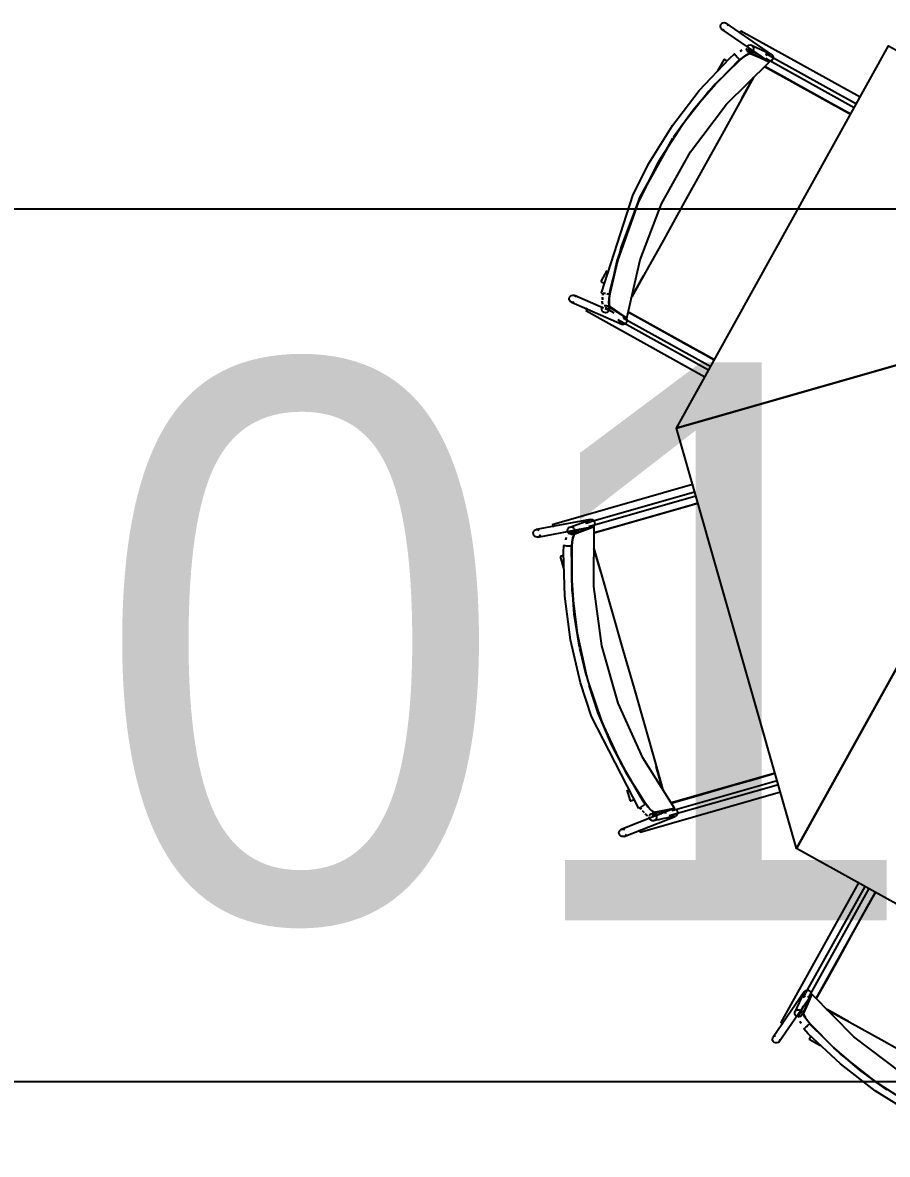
# Model space of a CAD drawing. Header units: metres. Extents: x 2.3 to 42.8, y 0.9 to 31.9.
# Drawn here: x 36.721 to 37.217, y 25.108 to 25.757 of the extents above; entities that cross this region are included whole.
import ezdxf

# ---------------------------------------------------------------- set-up
doc = ezdxf.new("R2010")
doc.units = ezdxf.units.M
for name, color, linetype in [('ARREDI', 9, 'Continuous'), ('PARETI_STRUTTURE', 7, 'Continuous'), ('PORTE_SCALE', 2, 'Continuous'), ('WAYFINDING_RIQUADRI', 7, 'Continuous'), ('WAYFINDING_TESTI', 7, 'Continuous')]:
    doc.layers.add(name, color=color, linetype=linetype)

msp = doc.modelspace()

# ---------------------------------------------------------------- linework, layer by layer
at = {"layer": 'ARREDI'}
for points in [[(37.12108, 25.75442), (37.1211, 25.75517), (37.12138, 25.75586), (37.12188, 25.75643), (37.12253, 25.75681), (37.12326, 25.75692), (37.124, 25.75678), (37.12443, 25.75654), (37.12444, 25.75654), (37.12464, 25.75639), (37.1251, 25.75581), (37.12533, 25.7551)], [(37.12316, 25.7526), (37.12242, 25.75274), (37.12199, 25.75297), (37.12198, 25.75297), (37.12178, 25.75313), (37.12132, 25.75371), (37.12109, 25.75442)], [(37.13244, 25.7513), (37.13212, 25.75072)], [(37.13285, 25.75204), (37.13286, 25.75206), (37.13283, 25.752), (37.13268, 25.75175), (37.13243, 25.75131)], [(37.13572, 25.74208), (37.14114, 25.73968), (37.14244, 25.73908)], [(37.14015, 25.74237), (37.14013, 25.74162), (37.13986, 25.74091), (37.13938, 25.74034), (37.13873, 25.73998), (37.13801, 25.73986), (37.1373, 25.74), (37.13716, 25.74005), (37.13667, 25.74037), (37.13622, 25.74095), (37.13598, 25.74166)], [(37.13626, 25.74312), (37.13675, 25.74369), (37.13739, 25.74407), (37.13811, 25.74418), (37.13818, 25.74418), (37.13883, 25.74404), (37.13897, 25.74398), (37.13946, 25.74367), (37.13991, 25.74308), (37.14015, 25.74237)], [(37.05768, 25.60136), (37.05733, 25.59894), (37.05722, 25.59665), (37.05736, 25.59496), (37.05772, 25.59415), (37.06262, 25.59085), (37.06752, 25.58755), (37.07506, 25.62094), (37.08729, 25.65296), (37.10393, 25.68293), (37.12465, 25.71023), (37.149, 25.73428), (37.14361, 25.73671), (37.1382, 25.73912)], [(37.13196, 25.73525), (37.11815, 25.72157), (37.1055, 25.7068), (37.09422, 25.69128)], [(37.09424, 25.6913), (37.10555, 25.70686), (37.11823, 25.72165), (37.13206, 25.73534)], [(37.12507, 25.73486), (37.12441, 25.73523), (37.12384, 25.73555), (37.12341, 25.73578), (37.12319, 25.73591)], [(37.12926, 25.73878), (37.1291, 25.73895), (37.12909, 25.73898), (37.12912, 25.73894), (37.1293, 25.73873), (37.12963, 25.73835), (37.13008, 25.73785), (37.13058, 25.7373), (37.13106, 25.73676)], [(37.13107, 25.73675), (37.1315, 25.73628), (37.1318, 25.73593), (37.13196, 25.73577)], [(37.13207, 25.73535), (37.13402, 25.73699), (37.13589, 25.73828), (37.13736, 25.73903), (37.13822, 25.73914)], [(37.1382, 25.73912), (37.13733, 25.739), (37.13583, 25.73823), (37.13394, 25.73691), (37.13207, 25.73534)], [(37.13233, 25.74049), (37.13335, 25.74119)], [(37.13341, 25.74124), (37.13234, 25.74049)], [(37.14706, 25.7366), (37.14899, 25.73428)], [(37.149, 25.73428), (37.14706, 25.7366)], [(37.14733, 25.73805), (37.14783, 25.73862), (37.14849, 25.73898), (37.14922, 25.7391), (37.14996, 25.73895), (37.15039, 25.73873), (37.1504, 25.73871), (37.1506, 25.73856), (37.15106, 25.73799), (37.15129, 25.73728)], [(37.1513, 25.73728), (37.15128, 25.73653), (37.151, 25.73583), (37.1505, 25.73526), (37.14985, 25.7349), (37.14911, 25.73478)], [(37.19579, 25.70441), (37.18438, 25.71074), (37.17101, 25.71817), (37.15765, 25.72559), (37.14648, 25.73179)], [(37.14015, 25.72554), (37.13319, 25.71302), (37.12203, 25.6929), (37.11082, 25.67271), (37.09959, 25.6525), (37.08839, 25.63232), (37.07722, 25.6122), (37.07026, 25.59968)], [(37.13339, 25.71334), (37.14016, 25.72555)], [(37.05767, 25.60136), (37.06199, 25.62035), (37.07516, 25.65701), (37.09389, 25.69078)], [(37.09388, 25.69075), (37.07518, 25.65704), (37.06202, 25.62045), (37.0577, 25.60151)], [(37.07027, 25.59967), (37.07704, 25.61187)], [(37.0525, 25.60859), (37.05273, 25.60847), (37.05315, 25.60823), (37.05373, 25.60791), (37.05437, 25.60755)], [(37.03734, 25.59662), (37.03662, 25.59645), (37.03587, 25.59654), (37.03565, 25.59662), (37.03564, 25.59662), (37.03522, 25.59687), (37.0347, 25.59741), (37.03441, 25.59811), (37.03437, 25.59886), (37.03459, 25.59958), (37.03505, 25.60018), (37.03568, 25.60059)], [(37.03567, 25.60059), (37.0364, 25.60077), (37.03715, 25.60067), (37.03737, 25.60059), (37.03738, 25.60059), (37.0378, 25.60034), (37.03831, 25.5998)], [(37.05333, 25.60191), (37.05306, 25.60195), (37.05301, 25.60197), (37.05304, 25.60197)], [(37.05348, 25.59936), (37.05343, 25.59809)], [(37.05344, 25.59832), (37.0535, 25.59947)], [(37.05368, 25.60075), (37.05383, 25.60182)], [(37.05383, 25.60182), (37.05368, 25.60075)], [(37.05522, 25.60158), (37.05449, 25.60171), (37.05383, 25.60182)], [(37.05726, 25.60123), (37.05704, 25.60127), (37.05658, 25.60135), (37.05595, 25.60146)], [(37.05771, 25.59413), (37.05735, 25.59492), (37.05721, 25.59656), (37.05731, 25.59882), (37.05767, 25.60135)], [(37.04432, 25.5926), (37.04407, 25.59216), (37.04393, 25.59189)], [(37.04465, 25.59319), (37.04433, 25.5926)], [(37.05598, 25.59078), (37.05525, 25.5906), (37.05452, 25.59068), (37.05399, 25.59093), (37.05385, 25.59102), (37.05339, 25.5915), (37.05336, 25.59154), (37.05309, 25.59222), (37.05306, 25.59297), (37.05328, 25.59368), (37.05374, 25.59428)], [(37.05337, 25.59711), (37.05351, 25.59547)], [(37.05352, 25.59549), (37.05339, 25.59717)], [(37.05437, 25.59469), (37.05509, 25.59487), (37.05583, 25.59479), (37.05636, 25.59454), (37.0565, 25.59445), (37.05698, 25.59393), (37.05726, 25.59325), (37.05729, 25.5925), (37.05706, 25.59179), (37.05661, 25.59119), (37.05598, 25.59077)], [(37.06016, 25.59046), (37.05878, 25.59138), (37.05523, 25.59379)], [(37.0439, 25.59185), (37.04391, 25.59186)], [(37.0662, 25.58401), (37.06547, 25.58383), (37.06472, 25.58393), (37.0645, 25.58401), (37.06449, 25.58401), (37.06407, 25.58426), (37.06356, 25.5848), (37.06326, 25.5855), (37.06322, 25.58625)], [(37.06753, 25.58755), (37.06526, 25.58786)], [(37.06665, 25.58773), (37.06717, 25.58719), (37.06745, 25.58649), (37.06749, 25.58574), (37.06726, 25.58502), (37.06682, 25.58442), (37.0662, 25.58401)], [(37.06831, 25.591), (37.07742, 25.58594), (37.08872, 25.57966), (37.10001, 25.5734), (37.11133, 25.56711), (37.11761, 25.56362)], [(37.10819, 25.48144), (37.105, 25.48052), (37.09033, 25.47633), (37.07562, 25.47212), (37.06093, 25.46792), (37.04865, 25.46441)], [(37.02469, 25.46909), (37.02469, 25.46911)], [(37.0247, 25.46906), (37.02478, 25.46878), (37.02492, 25.46828)], [(37.04483, 25.46944), (37.04477, 25.47019), (37.04498, 25.47091), (37.04542, 25.47152), (37.04604, 25.47194), (37.04651, 25.47208), (37.04652, 25.47208), (37.04676, 25.47211), (37.04751, 25.47202), (37.04817, 25.47169)], [(37.04817, 25.4717), (37.04869, 25.47116), (37.04899, 25.47046), (37.04905, 25.46971), (37.04884, 25.46899), (37.04839, 25.46839)], [(37.01469, 25.46246), (37.01418, 25.463), (37.01387, 25.46369), (37.01383, 25.46444), (37.01402, 25.46516), (37.01447, 25.46576), (37.01508, 25.46618), (37.01555, 25.46633), (37.01556, 25.46633), (37.01581, 25.46636), (37.01655, 25.46628), (37.01722, 25.46594)], [(37.01788, 25.46324), (37.01745, 25.46264), (37.01682, 25.46223), (37.01635, 25.46207), (37.01633, 25.46207), (37.0161, 25.46205), (37.01535, 25.46213), (37.01468, 25.46246)], [(37.02492, 25.46828), (37.0251, 25.46764)], [(37.03372, 25.46451), (37.03341, 25.46521), (37.03334, 25.46594), (37.03354, 25.46667), (37.03397, 25.46726), (37.03401, 25.4673), (37.03457, 25.46767), (37.03472, 25.46772), (37.03529, 25.46785), (37.03602, 25.46775), (37.03669, 25.46742)], [(37.03376, 25.46408), (37.03929, 25.46621), (37.04063, 25.46672)], [(37.03669, 25.46742), (37.0372, 25.46688), (37.03752, 25.46618), (37.03758, 25.46545), (37.03738, 25.46472), (37.03696, 25.46413), (37.03695, 25.46413), (37.03635, 25.46372), (37.03621, 25.46367), (37.03565, 25.46354), (37.03491, 25.46364)], [(37.03594, 25.45674), (37.03616, 25.45929), (37.03656, 25.46151), (37.03708, 25.46308), (37.03762, 25.46376)], [(37.03761, 25.46375), (37.03707, 25.46304), (37.03656, 25.46143), (37.03615, 25.45916), (37.03595, 25.45673)], [(37.07809, 25.30939), (37.07954, 25.30744), (37.08109, 25.30573), (37.08238, 25.30464), (37.08321, 25.30432), (37.08902, 25.30544), (37.09481, 25.30659), (37.07653, 25.33554), (37.06253, 25.36682), (37.05311, 25.39977), (37.04845, 25.43372), (37.04867, 25.46795), (37.04314, 25.46586), (37.03761, 25.46375)], [(37.04566, 25.46823), (37.04866, 25.46795)], [(37.04867, 25.46795), (37.04567, 25.46823)], [(37.03152, 25.45718), (37.03129, 25.45719), (37.03127, 25.45719), (37.03131, 25.45719), (37.03159, 25.45718), (37.03209, 25.45714), (37.03276, 25.45711), (37.03351, 25.45707), (37.03425, 25.45703)], [(37.03272, 25.46185), (37.03248, 25.46056)], [(37.03249, 25.46055), (37.03271, 25.46179)], [(37.03424, 25.45702), (37.03488, 25.45698), (37.03534, 25.45697), (37.03557, 25.45695)], [(37.04034, 25.39884), (37.03732, 25.41783), (37.03584, 25.43726), (37.03594, 25.45673)], [(37.03593, 25.45659), (37.03585, 25.43716), (37.03734, 25.41776), (37.04035, 25.39881)], [(37.02923, 25.45084), (37.02926, 25.45086)], [(37.03133, 25.45144), (37.03062, 25.45124), (37.02998, 25.45106), (37.02953, 25.45093), (37.02926, 25.45085)], [(37.05244, 25.44211), (37.04859, 25.45555)], [(37.04859, 25.45552), (37.05253, 25.44174), (37.05885, 25.41962), (37.0652, 25.39742), (37.07156, 25.3752), (37.07791, 25.35299), (37.08423, 25.33088), (37.08814, 25.31722)], [(37.04432, 25.38235), (37.04046, 25.39824)], [(37.04047, 25.3982), (37.04432, 25.38236)], [(37.07808, 25.30939), (37.0677, 25.32586), (37.05869, 25.34314), (37.05109, 25.36111), (37.04586, 25.37697)], [(37.04586, 25.37695), (37.05108, 25.36113), (37.05865, 25.3432), (37.06765, 25.32595), (37.078, 25.30951)], [(37.08814, 25.31721), (37.08435, 25.33052)], [(37.09293, 25.30958), (37.10296, 25.31244), (37.11537, 25.316), (37.12779, 25.31955), (37.14023, 25.32311), (37.15247, 25.32661)], [(37.0693, 25.31084), (37.06955, 25.31091), (37.07003, 25.31105), (37.07065, 25.31123), (37.07137, 25.31144)], [(37.07679, 25.30824), (37.07619, 25.30782), (37.07558, 25.30739), (37.07504, 25.307), (37.07462, 25.30671), (37.0744, 25.30654)], [(37.07503, 25.307), (37.07569, 25.30614)], [(37.07569, 25.30613), (37.07504, 25.30699)], [(37.07788, 25.309), (37.07769, 25.30886), (37.07731, 25.3086), (37.07678, 25.30824)], [(37.08322, 25.3043), (37.08241, 25.30459), (37.08113, 25.30566), (37.07962, 25.30734), (37.07808, 25.30938)], [(37.07436, 25.30652), (37.07437, 25.30654)], [(37.07739, 25.30407), (37.07646, 25.3051)], [(37.07653, 25.30501), (37.07739, 25.30407)], [(37.07929, 25.30231), (37.07802, 25.30339)], [(37.07805, 25.30334), (37.07931, 25.30229)], [(37.08436, 25.30071), (37.08397, 25.30007), (37.08339, 25.29961), (37.08285, 25.2994), (37.08269, 25.29937), (37.08203, 25.29939), (37.08197, 25.2994), (37.08129, 25.29968), (37.08075, 25.30019), (37.0804, 25.30086), (37.08031, 25.30161)], [(37.08046, 25.30234), (37.08085, 25.30298), (37.08143, 25.30344), (37.08197, 25.30364), (37.08213, 25.30367), (37.08285, 25.30364), (37.08353, 25.30335), (37.08407, 25.30285), (37.08442, 25.30219), (37.08451, 25.30144), (37.08436, 25.30071)], [(37.08754, 25.30344), (37.08592, 25.30312), (37.0817, 25.3023)], [(37.09004, 25.30393), (37.0891, 25.30375)], [(37.09637, 25.30315), (37.09598, 25.30251), (37.0954, 25.30205), (37.09518, 25.30195), (37.09516, 25.30194), (37.09469, 25.30181), (37.09394, 25.30184), (37.09325, 25.30213), (37.09269, 25.30263)], [(37.09481, 25.30659), (37.09299, 25.30521)], [(37.09407, 25.3061), (37.09482, 25.30607), (37.0955, 25.3058), (37.09607, 25.30528), (37.09641, 25.30463), (37.09653, 25.30388), (37.09637, 25.30314)], [(37.06307, 25.29329), (37.06346, 25.29393), (37.06404, 25.29438), (37.06426, 25.29448), (37.06427, 25.29449), (37.06475, 25.29462), (37.0655, 25.29459), (37.06619, 25.29431)], [(37.07465, 25.2944), (37.07483, 25.29376)], [(37.07483, 25.29375), (37.07497, 25.29325), (37.07505, 25.29298), (37.07507, 25.29292), (37.07507, 25.29293)], [(37.06706, 25.29166), (37.06667, 25.29102), (37.06608, 25.29056), (37.06586, 25.29047), (37.06585, 25.29045), (37.06538, 25.29033), (37.06463, 25.29036), (37.06393, 25.29063), (37.06338, 25.29115), (37.06303, 25.29181), (37.06292, 25.29255), (37.06307, 25.29329)], [(37.20995, 25.25849), (37.20452, 25.24871), (37.19711, 25.23537), (37.18968, 25.222), (37.18227, 25.20864), (37.17606, 25.19747)], [(37.30657, 25.10866), (37.30892, 25.10832), (37.31121, 25.1082), (37.3129, 25.10834), (37.31371, 25.1087), (37.31701, 25.11361), (37.3203, 25.11852), (37.28692, 25.12606), (37.2549, 25.13828), (37.22493, 25.15492), (37.19762, 25.17563), (37.17358, 25.19999), (37.17115, 25.1946), (37.16874, 25.1892)], [(37.16981, 25.19833), (37.16924, 25.19883), (37.16888, 25.19948), (37.16875, 25.20021), (37.16891, 25.20095), (37.16913, 25.20138), (37.16914, 25.20139), (37.1693, 25.20159), (37.16986, 25.20205), (37.17057, 25.20228)], [(37.17058, 25.20229), (37.17133, 25.20227), (37.17202, 25.20199), (37.17259, 25.20149), (37.17295, 25.20084), (37.17308, 25.20011)], [(37.17126, 25.19805), (37.17358, 25.19998)], [(37.17358, 25.19998), (37.17126, 25.19805)], [(37.16473, 25.18725), (37.16416, 25.18774), (37.16379, 25.18838), (37.16368, 25.1891), (37.16368, 25.18917), (37.16382, 25.18982), (37.16387, 25.18996), (37.16419, 25.19045), (37.16477, 25.19091), (37.16548, 25.19114)], [(37.16548, 25.19114), (37.16623, 25.19112), (37.16694, 25.19085), (37.16751, 25.19037), (37.16787, 25.18972), (37.168, 25.189), (37.16786, 25.18829), (37.1678, 25.18815), (37.16748, 25.18766), (37.1669, 25.18721), (37.16619, 25.18697)], [(37.16577, 25.18671), (37.16818, 25.19212), (37.16877, 25.19343)], [(37.19451, 25.18438), (37.18231, 25.19116)], [(37.18231, 25.19114), (37.19484, 25.18418), (37.21495, 25.17302), (37.23515, 25.16181), (37.25535, 25.15059), (37.27553, 25.13938), (37.29566, 25.12821), (37.30817, 25.12125)], [(37.15581, 25.18384), (37.1558, 25.18385), (37.15586, 25.18382), (37.15611, 25.18367), (37.15655, 25.18342)], [(37.15655, 25.18343), (37.15714, 25.18311)], [(37.16661, 25.1844), (37.16736, 25.18333)], [(37.16737, 25.18332), (37.16666, 25.18435)], [(37.17251, 25.18306), (37.17087, 25.18502), (37.16958, 25.18688), (37.16883, 25.18835), (37.16872, 25.18921)], [(37.16873, 25.1892), (37.16886, 25.18832), (37.16962, 25.18682), (37.17094, 25.18493), (37.17251, 25.18306)], [(37.16907, 25.18025), (37.16891, 25.18009), (37.16888, 25.18008), (37.16892, 25.18011), (37.16913, 25.18029), (37.1695, 25.18062), (37.17, 25.18107), (37.17056, 25.18157), (37.1711, 25.18205)], [(37.17111, 25.18206), (37.17158, 25.18249), (37.17192, 25.1828), (37.17209, 25.18295)], [(37.21656, 25.14523), (37.201, 25.15654), (37.18621, 25.16922), (37.17251, 25.18305)], [(37.17261, 25.18295), (37.18629, 25.16914), (37.20105, 25.15649), (37.21658, 25.14521)], [(37.15344, 25.17207), (37.15269, 25.17209), (37.15199, 25.17237), (37.15142, 25.17287), (37.15105, 25.17352), (37.15094, 25.17425), (37.15108, 25.17499), (37.15131, 25.17542), (37.15131, 25.17544), (37.15146, 25.17563), (37.15205, 25.17609), (37.15276, 25.17632)], [(37.15526, 25.17415), (37.15512, 25.17341), (37.15488, 25.17298), (37.15488, 25.17297), (37.15473, 25.17277), (37.15415, 25.17231), (37.15344, 25.17208)], [(37.17299, 25.17606), (37.17263, 25.1754), (37.17231, 25.17483), (37.17207, 25.1744), (37.17195, 25.17418)]]:
    msp.add_lwpolyline(points, dxfattribs=at)
for points in [[(37.09588, 25.52448), (37.21752, 25.74355), (37.43659, 25.62191)], [(37.16478, 25.28357), (37.09588, 25.52449), (37.3368, 25.59338)], [(37.38384, 25.16193), (37.16477, 25.28357), (37.28641, 25.50264)]]:
    msp.add_lwpolyline(points, close=True, dxfattribs=at)
at = {"layer": 'PARETI_STRUTTURE'}
for points in [[(37.15039, 25.73872), (37.12444, 25.75654)], [(37.12199, 25.75297), (37.14795, 25.73515)], [(37.20118, 25.71412), (37.13286, 25.75205)], [(37.13897, 25.74399), (37.14959, 25.73896)], [(37.08022, 25.67649), (37.09358, 25.69796), (37.10901, 25.71799), (37.12634, 25.73637), (37.12909, 25.73897)], [(37.13197, 25.73574), (37.11449, 25.7177), (37.09893, 25.69804), (37.08542, 25.6769), (37.084, 25.67438)], [(37.12316, 25.73592), (37.11945, 25.72924)], [(37.14774, 25.73504), (37.14762, 25.7351), (37.1475, 25.73515), (37.14738, 25.73521), (37.14727, 25.73527), (37.14714, 25.73532), (37.14703, 25.73538), (37.14691, 25.73543), (37.1468, 25.73549), (37.14667, 25.73554), (37.14656, 25.7356), (37.14644, 25.73565), (37.14632, 25.73571), (37.1462, 25.73577), (37.14607, 25.73584), (37.14596, 25.73589), (37.14584, 25.73595), (37.14573, 25.736), (37.1456, 25.73606), (37.14549, 25.73611), (37.14537, 25.73617), (37.14525, 25.73622), (37.14513, 25.73628), (37.14502, 25.73634), (37.14489, 25.73639), (37.14478, 25.73645), (37.14466, 25.7365), (37.14453, 25.73656), (37.14442, 25.73661), (37.1443, 25.73667), (37.14419, 25.73672), (37.14406, 25.73678), (37.14395, 25.73684), (37.14382, 25.73689), (37.14371, 25.73695), (37.14359, 25.737), (37.14348, 25.73706), (37.14335, 25.73713), (37.14324, 25.73718), (37.14312, 25.73724), (37.143, 25.73729), (37.14288, 25.73735), (37.14275, 25.7374), (37.14264, 25.73746), (37.14252, 25.73752), (37.14241, 25.73757), (37.14228, 25.73763), (37.14217, 25.73768), (37.14205, 25.73774), (37.14194, 25.73779), (37.14181, 25.73785), (37.1417, 25.7379), (37.14157, 25.73796), (37.14146, 25.73802), (37.14134, 25.73807), (37.14123, 25.73813), (37.1411, 25.73818), (37.14098, 25.73824), (37.14087, 25.73829), (37.14074, 25.73835), (37.14063, 25.7384), (37.1405, 25.73847), (37.14039, 25.73853), (37.14027, 25.73859), (37.14016, 25.73864), (37.14003, 25.7387), (37.13992, 25.73875), (37.1398, 25.73881), (37.13967, 25.73886), (37.13956, 25.73892), (37.13944, 25.73897), (37.13932, 25.73903), (37.1392, 25.73909), (37.13909, 25.73914), (37.13896, 25.7392), (37.13885, 25.73925), (37.13873, 25.73931), (37.13862, 25.73936), (37.13849, 25.73942), (37.13838, 25.73947), (37.13825, 25.73953), (37.13814, 25.73959), (37.13802, 25.73964), (37.13791, 25.7397), (37.13778, 25.73975), (37.13766, 25.73982), (37.13755, 25.73988), (37.13742, 25.73993), (37.13731, 25.73999), (37.13719, 25.74004), (37.13716, 25.74006)], [(37.14113, 25.73968), (37.13949, 25.7406)], [(37.14699, 25.73926), (37.14956, 25.73783)], [(37.19788, 25.70817), (37.14739, 25.7362)], [(37.14975, 25.73772), (37.19907, 25.71033)], [(37.14646, 25.73177), (37.19578, 25.70438)], [(37.05301, 25.60196), (37.07111, 25.65842), (37.08022, 25.67648)], [(37.084, 25.67438), (37.07295, 25.65188), (37.06421, 25.62838), (37.05786, 25.60414), (37.05728, 25.60123)], [(37.05593, 25.61485), (37.05247, 25.60861)], [(37.05408, 25.59329), (37.03738, 25.6006)], [(37.03564, 25.59662), (37.06449, 25.58401)], [(37.05942, 25.59096), (37.05499, 25.59289)], [(37.05636, 25.59454), (37.06621, 25.58821)], [(37.05714, 25.59228), (37.05879, 25.59137)], [(37.0439, 25.59185), (37.11222, 25.55392)], [(37.11433, 25.5577), (37.06224, 25.58662)], [(37.06623, 25.58798), (37.06524, 25.58841)], [(37.06557, 25.5876), (37.11553, 25.55986)], [(37.11763, 25.56365), (37.06831, 25.59102)], [(37.10514, 25.49212), (37.02468, 25.4691)], [(37.10701, 25.48558), (37.04617, 25.46817)], [(37.04677, 25.47092), (37.10632, 25.48795)], [(37.04864, 25.46438), (37.1082, 25.48141)], [(37.04651, 25.47208), (37.01555, 25.46633)], [(37.03471, 25.46772), (37.04578, 25.47168)], [(37.04373, 25.47005), (37.04655, 25.47086)], [(37.01635, 25.46207), (37.0473, 25.46783)], [(37.04724, 25.4676), (37.04711, 25.46756), (37.04699, 25.46752), (37.04686, 25.46747), (37.04674, 25.46742), (37.04663, 25.46738), (37.0465, 25.46734), (37.04638, 25.4673), (37.04625, 25.46726), (37.04613, 25.4672), (37.046, 25.46716), (37.04588, 25.46712), (37.04575, 25.46708), (37.04563, 25.46704), (37.0455, 25.46699), (37.04539, 25.46694), (37.04527, 25.4669), (37.04514, 25.46685), (37.04502, 25.46681), (37.04489, 25.46677), (37.04477, 25.46672), (37.04464, 25.46667), (37.04452, 25.46663), (37.04439, 25.46659), (37.04428, 25.46655), (37.04415, 25.46651), (37.04403, 25.46645), (37.0439, 25.46641), (37.04378, 25.46637), (37.04365, 25.46633), (37.04353, 25.46629), (37.0434, 25.46623), (37.04328, 25.46619), (37.04317, 25.46615), (37.04304, 25.4661), (37.04292, 25.46606), (37.04279, 25.46602), (37.04267, 25.46597), (37.04254, 25.46592), (37.04242, 25.46588), (37.04229, 25.46584), (37.04217, 25.4658), (37.04204, 25.46576), (37.04193, 25.4657), (37.04181, 25.46566), (37.04168, 25.46562), (37.04156, 25.46558), (37.04143, 25.46554), (37.04131, 25.46548), (37.04118, 25.46544), (37.04106, 25.4654), (37.04093, 25.46535), (37.04082, 25.46531), (37.0407, 25.46527), (37.04057, 25.46522), (37.04045, 25.46517), (37.04032, 25.46513), (37.0402, 25.46509), (37.04007, 25.46505), (37.03995, 25.46499), (37.03982, 25.46495), (37.03971, 25.46491), (37.03959, 25.46487), (37.03946, 25.46483), (37.03934, 25.46479), (37.03921, 25.46473), (37.03909, 25.46469), (37.03896, 25.46465), (37.03884, 25.4646), (37.03871, 25.46456), (37.03859, 25.46452), (37.03847, 25.46447), (37.03835, 25.46442), (37.03822, 25.46438), (37.0381, 25.46434), (37.03797, 25.4643), (37.03785, 25.46424), (37.03772, 25.4642), (37.0376, 25.46416), (37.03747, 25.46412), (37.03736, 25.46408), (37.03724, 25.46404), (37.03711, 25.46398), (37.03699, 25.46394), (37.03686, 25.4639), (37.03674, 25.46385), (37.03661, 25.46381), (37.03649, 25.46376), (37.03636, 25.46372), (37.03624, 25.46367), (37.03621, 25.46366)], [(37.03847, 25.46598), (37.03748, 25.4657)], [(37.0409, 25.37845), (37.03516, 25.40308), (37.03191, 25.42816), (37.03116, 25.45342), (37.03127, 25.45719)], [(37.0356, 25.45695), (37.03598, 25.43184), (37.03889, 25.40692), (37.04429, 25.38242), (37.04507, 25.37964)], [(37.02923, 25.45084), (37.03133, 25.4435)], [(37.07436, 25.30652), (37.04723, 25.35924), (37.0409, 25.37845)], [(37.04506, 25.37964), (37.05316, 25.35592), (37.06359, 25.33311), (37.07626, 25.31149), (37.0779, 25.30902)], [(37.15246, 25.32664), (37.09293, 25.30961)], [(37.15433, 25.3201), (37.09173, 25.30219)], [(37.09339, 25.30524), (37.15366, 25.32248)], [(37.06745, 25.31721), (37.06926, 25.31084)], [(37.07507, 25.29292), (37.15553, 25.31594)], [(37.09359, 25.30598), (37.06427, 25.29449)], [(37.06585, 25.29046), (37.09517, 25.30195)], [(37.08197, 25.30364), (37.09342, 25.30613)], [(37.08412, 25.30259), (37.08592, 25.3031)], [(37.20024, 25.26388), (37.15581, 25.18385)], [(37.17014, 25.20074), (37.20402, 25.26177)], [(37.20618, 25.26058), (37.17166, 25.19838)], [(37.17609, 25.19745), (37.20998, 25.25847)], [(37.16913, 25.20138), (37.15131, 25.17543)], [(37.15488, 25.17298), (37.17271, 25.19894)], [(37.16387, 25.18996), (37.1689, 25.20058)], [(37.17281, 25.19873), (37.17276, 25.19861), (37.1727, 25.19849), (37.17265, 25.19837), (37.17259, 25.19826), (37.17254, 25.19813), (37.17248, 25.19802), (37.17242, 25.1979), (37.17237, 25.19779), (37.17231, 25.19766), (37.17226, 25.19755), (37.1722, 25.19742), (37.17215, 25.19731), (37.17209, 25.19719), (37.17202, 25.19706), (37.17197, 25.19695), (37.17191, 25.19683), (37.17186, 25.19672), (37.1718, 25.19659), (37.17174, 25.19648), (37.17169, 25.19636), (37.17163, 25.19624), (37.17158, 25.19612), (37.17152, 25.19601), (37.17147, 25.19588), (37.17141, 25.19577), (37.17136, 25.19565), (37.1713, 25.19554), (37.17124, 25.19541), (37.17119, 25.19529), (37.17113, 25.19517), (37.17108, 25.19505), (37.17102, 25.19494), (37.17097, 25.19481), (37.17091, 25.1947), (37.17086, 25.19458), (37.1708, 25.19447), (37.17073, 25.19434), (37.17067, 25.19423), (37.17062, 25.19411), (37.17056, 25.19399), (37.17051, 25.19387), (37.17045, 25.19374), (37.1704, 25.19363), (37.17034, 25.19351), (37.17029, 25.1934), (37.17023, 25.19327), (37.17017, 25.19316), (37.17012, 25.19304), (37.17006, 25.19292), (37.17001, 25.1928), (37.16995, 25.19269), (37.1699, 25.19256), (37.16984, 25.19245), (37.16979, 25.19233), (37.16973, 25.19222), (37.16967, 25.19209), (37.16962, 25.19197), (37.16956, 25.19186), (37.16951, 25.19173), (37.16945, 25.19162), (37.16938, 25.19149), (37.16933, 25.19138), (37.16927, 25.19126), (37.16922, 25.19115), (37.16916, 25.19102), (37.16911, 25.19091), (37.16905, 25.19079), (37.16899, 25.19067), (37.16894, 25.19055), (37.16888, 25.19042), (37.16883, 25.19031), (37.16877, 25.19019), (37.16872, 25.19008), (37.16866, 25.18995), (37.16861, 25.18984), (37.16855, 25.18972), (37.16849, 25.18961), (37.16844, 25.18948), (37.16838, 25.18937), (37.16833, 25.18924), (37.16827, 25.18913), (37.16822, 25.18901), (37.16816, 25.1889), (37.16811, 25.18877), (37.16804, 25.18865), (37.16798, 25.18854), (37.16792, 25.18841), (37.16787, 25.1883), (37.16781, 25.18817), (37.1678, 25.18815)], [(37.1686, 25.19798), (37.17003, 25.20055)], [(37.16817, 25.19212), (37.16726, 25.19048)], [(37.23137, 25.13121), (37.2099, 25.14457), (37.18987, 25.16), (37.17148, 25.17733), (37.16889, 25.18008)], [(37.17211, 25.18296), (37.19015, 25.16548), (37.20982, 25.14992), (37.23096, 25.13641), (37.23347, 25.13499)], [(37.17193, 25.17415), (37.17839, 25.17056)]]:
    msp.add_lwpolyline(points, dxfattribs=at)
at = {"layer": 'PORTE_SCALE'}
msp.add_arc((38.12695, 20.52421), 4.88801, 102.1958, 102.33375, dxfattribs=at)
at = {"layer": 'WAYFINDING_RIQUADRI'}
msp.add_lwpolyline([(35.7, 25.15), (37.3, 25.15), (37.3, 25.65), (35.7, 25.65)], close=True, dxfattribs=at)

# ---------------------------------------------------------------- texts
at = {"layer": 'WAYFINDING_TESTI', "insert": (36.5, 25.4), "char_height": 0.32, "attachment_point": 5}
msp.add_mtext('AULA 014', dxfattribs=at)

doc.saveas('drawing.dxf')
